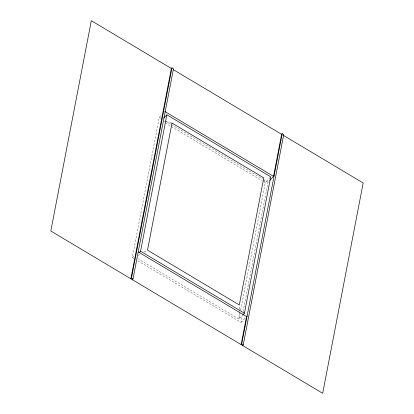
<?xml version="1.0" encoding="UTF-8"?>
<svg xmlns="http://www.w3.org/2000/svg" width="414" height="414" viewBox="0 0 414 414"><rect width="100%" height="100%" fill="white"/><g stroke="black" fill="none" stroke-linecap="round" stroke-linejoin="round"><path stroke-width="0.31" stroke-dasharray="2.07 1.55" d="M239.147 312.021L238.976 319.085L137.898 258.745M239.163 311.38L239.204 309.455M239.22 308.813L239.297 305.599M133.976 258.512L132.309 257.518L159.312 117.312L161.413 115.056M240.079 313.372L238.976 319.085L242.34 315.473M240.689 310.2L265.25 182.662L264.52 180.261M137.857 260.83L241.057 322.434L242.402 315.452M243.132 311.649L268.055 182.227L268.898 181.327M132.309 257.518L134.415 255.262M270.295 177.249L265.25 182.662L263.025 181.332M241.057 322.434L245.264 317.926M137.934 255.51L140.755 253.937M144.134 252.048L146.949 250.475M163.882 121.224L165.755 121.649M166.376 121.788L171.365 122.922M159.312 117.312L160.974 118.306M165.414 120.955L262.507 178.915M263.061 179.246L268.055 182.227M165.279 122.984L170.832 126.296M171.386 126.627L262.471 181.001"/><path stroke-width="0.62" d="M171.97 67.834L171.36 68.486L130.86 278.793L131.471 278.141L171.97 67.834L173.482 68.734L132.987 279.046L132.376 279.693M139.327 252.576L140.584 251.22L166.858 114.797L270.715 176.799L244.441 313.222L242.759 315.023M247.132 315.918L246.521 316.57L241.124 344.614L241.729 343.962L282.229 133.655L283.745 134.555L243.246 344.867L242.64 345.514M282.229 133.655L281.623 134.307L273.525 176.364L164.777 111.449M163.913 117.954L166.858 114.797M269.737 180.426L274.13 175.717M171.36 68.486L91.318 20.7L50.819 231.007L322.682 393.3L363.181 182.993L283.14 135.207M173.43 69.718L281.623 134.307M140.584 251.22L244.441 313.222M138.333 251.986L246.521 316.57M131.471 278.141L132.987 279.046M241.729 343.962L243.246 344.867M171.986 123.061L147.513 250.159L239.313 304.958L263.79 177.865L171.986 123.061"/></g></svg>
